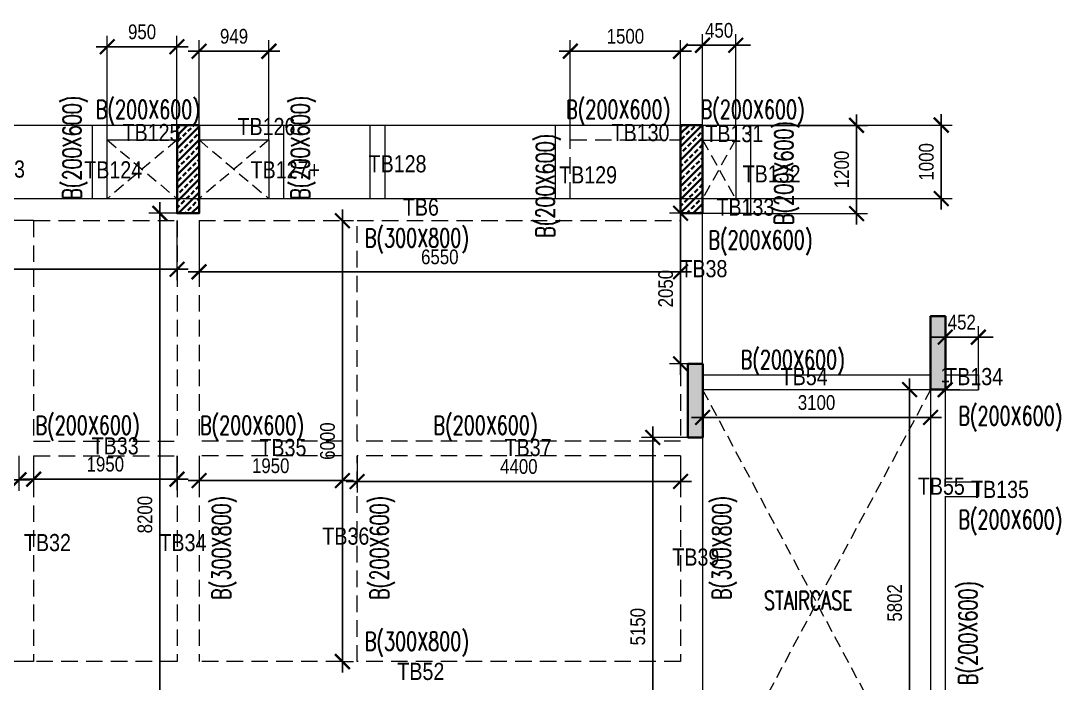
# Model space of a CAD drawing. Header units: millimetres. Extents: x -22 to 58002, y -26 to 25936.
# Drawn here: x 43492 to 57632, y 16086 to 25099 of the extents above; entities that cross this region are included whole.
import ezdxf

# ---------------------------------------------------------------- set-up
doc = ezdxf.new("R2010")
doc.units = ezdxf.units.MM
doc.linetypes.add('DASHED', pattern=[0.75, 0.5, -0.25])
doc.linetypes.add('HIDDEN', pattern=[9.525, 6.35, -3.175])
doc.layers.get('Defpoints').update_dxf_attribs({"color": 1})
for name, color, linetype, lineweight in [('S-BEAM-IDEN', 2, 'Continuous', 9), ('S-COL HATCH', 8, 'Continuous', 35), ('S-COLS', 6, 'Continuous', 35), ('S_FRAMES', 4, 'Continuous', 9), ('STR-CUTOUT', 1, 'Continuous', 13)]:
    doc.layers.add(name, color=color, linetype=linetype, lineweight=lineweight)
doc.styles.add('Dim.s & Anno.(Misc.)', font='ARIALN.TTF')
doc.styles.add('ROMANS', font='romans.shx', dxfattribs={"width": 0.75})
doc.dimstyles.new('A-GFC-100', dxfattribs={"dimscale": 100, "dimtxt": 2, "dimasz": 2, "dimexe": 1.5, "dimexo": 0, "dimgap": 1, "dimtad": 1, "dimdec": 0, "dimdsep": 46, "dimtxsty": 'Dim.s & Anno.(Misc.)', "dimblk": 'ARCHTICK', "dimcen": 0, "dimdle": 1.5, "dimclrd": 256, "dimclre": 8, "dimclrt": 6, "dimazin": 2, "dimtfac": 1, "dimtdec": 0, "dimtix": 1, "dimtmove": 2, "dimatfit": 3, "dimfxl": 1, "dimtolj": 1, "dimlwd": -1, "dimlwe": 9, "dimarcsym": 0})
pattern_1 = [(45, (-615475.9, 133131.74), (-89.802561, 89.802561), []), (45, (-615386.1, 133131.74), (-89.802561, 89.802561), [63.5, -31.75])]

# ---------------------------------------------------------------- blocks, each defined once
blk = doc.blocks.new('COLUMNS_TER')
at = {"layer": 'S-COL HATCH'}
h = blk.add_hatch(dxfattribs=at)
h.set_pattern_fill('ANSI33', color=8, scale=20)
h.set_pattern_definition(pattern_1)
h.paths.add_polyline_path([(40626, 0), (40326, 0), (40326, -1200), (40626, -1200)])
h = blk.add_hatch(dxfattribs=at)
h.set_pattern_fill('ANSI33', color=8, scale=20)
h.set_pattern_definition(pattern_1)
h.paths.add_polyline_path([(47475, 0), (47175, 0), (47175, -1200), (47475, -1200)])
h = blk.add_hatch(color=8, dxfattribs=at)
h.dxf.hatch_style = 1
h.paths.add_polyline_path([(50777, -2600), (50577, -2600), (50577, -3600), (50777, -3600)])
h = blk.add_hatch(color=8, dxfattribs=at)
h.dxf.hatch_style = 1
h.paths.add_polyline_path([(47276, -4250), (47476, -4250), (47476, -3250), (47276, -3250)])
at = {"layer": 'S-COLS'}
for points in [[(40626, 0), (40326, 0), (40326, -1200), (40626, -1200)], [(47475, 0), (47175, 0), (47175, -1200), (47475, -1200)], [(50777, -2600), (50577, -2600), (50577, -3600), (50777, -3600)], [(47276, -3250), (47476, -3250), (47476, -4250), (47276, -4250)]]:
    blk.add_lwpolyline(points, close=True, dxfattribs=at)
blk = doc.blocks.new('_ArchTick')
at = {"color": 0, "linetype": 'ByBlock', "const_width": 0.15}
blk.add_lwpolyline([(-0.5, -0.5), (0.5, 0.5)], dxfattribs=at)
blk = doc.blocks.new('*D147')
at = {"color": 8, "lineweight": 9, "transparency": 16777216}
for p, q in [((39017, 22380), (39017, 21568)), ((45617, 22380), (45617, 21568))]:
    blk.add_line(p, q, dxfattribs=at)
at = {"transparency": 16777216}
blk.add_line((38867, 21718), (45767, 21718), dxfattribs=at)
at = {"layer": 'Defpoints', "color": 0, "transparency": 16777216}
for p in [(39017, 22380), (45617, 22380), (45617, 21718)]:
    blk.add_point(p, dxfattribs=at)
at = {"transparency": 16777216, "xscale": 200, "yscale": 200, "zscale": 200, "rotation": 180}
blk.add_blockref('_ArchTick', (39017, 21718), dxfattribs=at)
at = {"transparency": 16777216, "xscale": 200, "yscale": 200, "zscale": 200}
blk.add_blockref('_ArchTick', (45617, 21718), dxfattribs=at)
at = {"color": 6, "transparency": 16777216, "insert": (42317, 21920), "char_height": 200, "attachment_point": 5, "style": 'Dim.s & Anno.(Misc.)'}
blk.add_mtext('\\A1;6600', dxfattribs=at)
blk = doc.blocks.new('*D148')
at = {"color": 8, "lineweight": 9, "transparency": 16777216}
for p, q in [((45917, 22380), (45917, 21534)), ((52467, 22380), (52467, 21534))]:
    blk.add_line(p, q, dxfattribs=at)
at = {"transparency": 16777216}
blk.add_line((45767, 21684), (52617, 21684), dxfattribs=at)
at = {"layer": 'Defpoints', "color": 0, "transparency": 16777216}
for p in [(45917, 22380), (52467, 22380), (52467, 21684)]:
    blk.add_point(p, dxfattribs=at)
at = {"transparency": 16777216, "xscale": 200, "yscale": 200, "zscale": 200, "rotation": 180}
blk.add_blockref('_ArchTick', (45917, 21684), dxfattribs=at)
at = {"transparency": 16777216, "xscale": 200, "yscale": 200, "zscale": 200}
blk.add_blockref('_ArchTick', (52467, 21684), dxfattribs=at)
at = {"color": 6, "transparency": 16777216, "insert": (49192, 21886), "char_height": 200, "attachment_point": 5, "style": 'Dim.s & Anno.(Misc.)'}
blk.add_mtext('\\A1;6550', dxfattribs=at)
blk = doc.blocks.new('*D172')
at = {"color": 8, "lineweight": 9, "transparency": 16777216}
for p, q in [((55867, 20080), (55867, 19552)), ((52767, 20077), (52767, 19552))]:
    blk.add_line(p, q, dxfattribs=at)
at = {"transparency": 16777216}
blk.add_line((52617, 19702), (56017, 19702), dxfattribs=at)
at = {"layer": 'Defpoints', "color": 0, "transparency": 16777216}
for p in [(55867, 20080), (52767, 20077), (55867, 19702)]:
    blk.add_point(p, dxfattribs=at)
at = {"transparency": 16777216, "xscale": 200, "yscale": 200, "zscale": 200, "rotation": 180}
blk.add_blockref('_ArchTick', (52767, 19702), dxfattribs=at)
at = {"transparency": 16777216, "xscale": 200, "yscale": 200, "zscale": 200}
blk.add_blockref('_ArchTick', (55867, 19702), dxfattribs=at)
at = {"color": 6, "transparency": 16777216, "insert": (54317, 19904), "char_height": 200, "attachment_point": 5, "style": 'Dim.s & Anno.(Misc.)'}
blk.add_mtext('\\A1;3100', dxfattribs=at)
blk = doc.blocks.new('*D173')
at = {"transparency": 16777216}
blk.add_line((55583, 20230), (55583, 14128), dxfattribs=at)
at = {"color": 8, "lineweight": 9, "transparency": 16777216}
for p, q in [((55867, 20080), (55433, 20080)), ((55867, 14278), (55433, 14278))]:
    blk.add_line(p, q, dxfattribs=at)
at = {"layer": 'Defpoints', "color": 0, "transparency": 16777216}
for p in [(55867, 20080), (55583, 14278), (55867, 14278)]:
    blk.add_point(p, dxfattribs=at)
at = {"transparency": 16777216, "xscale": 200, "yscale": 200, "zscale": 200}
for p, rotation in [((55583, 20080), 90), ((55583, 14278), 270)]:
    blk.add_blockref('_ArchTick', p, dxfattribs=dict(at, rotation=rotation))
at = {"color": 6, "transparency": 16777216, "insert": (55380, 17179), "char_height": 200, "attachment_point": 5, "rotation": 90, "style": 'Dim.s & Anno.(Misc.)'}
blk.add_mtext('\\A1;5802', dxfattribs=at)
blk = doc.blocks.new('*D190')
at = {"color": 8, "lineweight": 9, "transparency": 16777216}
for p, q in [((39017, 19180), (39017, 18702)), ((43467, 19180), (43467, 18702))]:
    blk.add_line(p, q, dxfattribs=at)
at = {"transparency": 16777216}
blk.add_line((38867, 18852), (43617, 18852), dxfattribs=at)
at = {"layer": 'Defpoints', "color": 0, "transparency": 16777216}
for p in [(39017, 19180), (43467, 19180), (43467, 18852)]:
    blk.add_point(p, dxfattribs=at)
at = {"transparency": 16777216, "xscale": 200, "yscale": 200, "zscale": 200, "rotation": 180}
blk.add_blockref('_ArchTick', (39017, 18852), dxfattribs=at)
at = {"transparency": 16777216, "xscale": 200, "yscale": 200, "zscale": 200}
blk.add_blockref('_ArchTick', (43467, 18852), dxfattribs=at)
at = {"color": 6, "transparency": 16777216, "insert": (41242, 19054), "char_height": 200, "attachment_point": 5, "style": 'Dim.s & Anno.(Misc.)'}
blk.add_mtext('\\A1;4450', dxfattribs=at)
blk = doc.blocks.new('*D191')
at = {"color": 8, "lineweight": 9, "transparency": 16777216}
for p, q in [((43667, 19180), (43667, 18712)), ((45617, 19180), (45617, 18712))]:
    blk.add_line(p, q, dxfattribs=at)
at = {"transparency": 16777216}
blk.add_line((43517, 18862), (45767, 18862), dxfattribs=at)
at = {"layer": 'Defpoints', "color": 0, "transparency": 16777216}
for p in [(43667, 19180), (45617, 19180), (45617, 18862)]:
    blk.add_point(p, dxfattribs=at)
at = {"transparency": 16777216, "xscale": 200, "yscale": 200, "zscale": 200, "rotation": 180}
blk.add_blockref('_ArchTick', (43667, 18862), dxfattribs=at)
at = {"transparency": 16777216, "xscale": 200, "yscale": 200, "zscale": 200}
blk.add_blockref('_ArchTick', (45617, 18862), dxfattribs=at)
at = {"color": 6, "transparency": 16777216, "insert": (44642, 19065), "char_height": 200, "attachment_point": 5, "style": 'Dim.s & Anno.(Misc.)'}
blk.add_mtext('\\A1;1950', dxfattribs=at)
blk = doc.blocks.new('*D192')
at = {"color": 8, "lineweight": 9, "transparency": 16777216}
for p, q in [((45917, 19180), (45917, 18692)), ((47867, 19181), (47867, 18692))]:
    blk.add_line(p, q, dxfattribs=at)
at = {"transparency": 16777216}
blk.add_line((45767, 18842), (48017, 18842), dxfattribs=at)
at = {"layer": 'Defpoints', "color": 0, "transparency": 16777216}
for p in [(45917, 19180), (47867, 19181), (47867, 18842)]:
    blk.add_point(p, dxfattribs=at)
at = {"transparency": 16777216, "xscale": 200, "yscale": 200, "zscale": 200, "rotation": 180}
blk.add_blockref('_ArchTick', (45917, 18842), dxfattribs=at)
at = {"transparency": 16777216, "xscale": 200, "yscale": 200, "zscale": 200}
blk.add_blockref('_ArchTick', (47867, 18842), dxfattribs=at)
at = {"color": 6, "transparency": 16777216, "insert": (46892, 19044), "char_height": 200, "attachment_point": 5, "style": 'Dim.s & Anno.(Misc.)'}
blk.add_mtext('\\A1;1950', dxfattribs=at)
blk = doc.blocks.new('*D193')
at = {"color": 8, "lineweight": 9, "transparency": 16777216}
for p, q in [((48067, 19181), (48067, 18681)), ((52467, 19180), (52467, 18681))]:
    blk.add_line(p, q, dxfattribs=at)
at = {"transparency": 16777216}
blk.add_line((47917, 18831), (52617, 18831), dxfattribs=at)
at = {"layer": 'Defpoints', "color": 0, "transparency": 16777216}
for p in [(48067, 19181), (52467, 19180), (52467, 18831)]:
    blk.add_point(p, dxfattribs=at)
at = {"transparency": 16777216, "xscale": 200, "yscale": 200, "zscale": 200, "rotation": 180}
blk.add_blockref('_ArchTick', (48067, 18831), dxfattribs=at)
at = {"transparency": 16777216, "xscale": 200, "yscale": 200, "zscale": 200}
blk.add_blockref('_ArchTick', (52467, 18831), dxfattribs=at)
at = {"color": 6, "transparency": 16777216, "insert": (50267, 19034), "char_height": 200, "attachment_point": 5, "style": 'Dim.s & Anno.(Misc.)'}
blk.add_mtext('\\A1;4400', dxfattribs=at)
blk = doc.blocks.new('*D194')
at = {"transparency": 16777216}
blk.add_line((42984, 16230), (42984, 22530), dxfattribs=at)
at = {"color": 8, "lineweight": 9, "transparency": 16777216}
for p, q in [((43667, 22380), (42834, 22380)), ((43667, 16380), (42834, 16380))]:
    blk.add_line(p, q, dxfattribs=at)
at = {"layer": 'Defpoints', "color": 0, "transparency": 16777216}
for p in [(42984, 22380), (43667, 22380), (43667, 16380)]:
    blk.add_point(p, dxfattribs=at)
at = {"transparency": 16777216, "xscale": 200, "yscale": 200, "zscale": 200}
for p, rotation in [((42984, 22380), 90), ((42984, 16380), 270)]:
    blk.add_blockref('_ArchTick', p, dxfattribs=dict(at, rotation=rotation))
at = {"color": 6, "transparency": 16777216, "insert": (42782, 19380), "char_height": 200, "attachment_point": 5, "rotation": 90, "style": 'Dim.s & Anno.(Misc.)'}
blk.add_mtext('\\A1;6000', dxfattribs=at)
blk = doc.blocks.new('*D195')
at = {"transparency": 16777216}
blk.add_line((45383, 22630), (45383, 14130), dxfattribs=at)
at = {"color": 8, "lineweight": 9, "transparency": 16777216}
for p, q in [((45618, 22480), (45233, 22480)), ((45668, 14280), (45233, 14280))]:
    blk.add_line(p, q, dxfattribs=at)
at = {"layer": 'Defpoints', "color": 0, "transparency": 16777216}
for p in [(45618, 22480), (45383, 14280), (45668, 14280)]:
    blk.add_point(p, dxfattribs=at)
at = {"transparency": 16777216, "xscale": 200, "yscale": 200, "zscale": 200}
for p, rotation in [((45383, 22480), 90), ((45383, 14280), 270)]:
    blk.add_blockref('_ArchTick', p, dxfattribs=dict(at, rotation=rotation))
at = {"color": 6, "transparency": 16777216, "insert": (45181, 18380), "char_height": 200, "attachment_point": 5, "rotation": 90, "style": 'Dim.s & Anno.(Misc.)'}
blk.add_mtext('\\A1;8200', dxfattribs=at)
blk = doc.blocks.new('*D196')
at = {"transparency": 16777216}
blk.add_line((47867, 22530), (47867, 16230), dxfattribs=at)
at = {"color": 8, "lineweight": 9, "transparency": 16777216}
for p, q in [((47867, 22380), (48017, 22380)), ((47867, 16380), (48017, 16380))]:
    blk.add_line(p, q, dxfattribs=at)
at = {"layer": 'Defpoints', "color": 0, "transparency": 16777216}
for p in [(47867, 22380), (47867, 16380), (47867, 16380)]:
    blk.add_point(p, dxfattribs=at)
at = {"transparency": 16777216, "xscale": 200, "yscale": 200, "zscale": 200}
for p, rotation in [((47867, 22380), 90), ((47867, 16380), 270)]:
    blk.add_blockref('_ArchTick', p, dxfattribs=dict(at, rotation=rotation))
at = {"color": 6, "transparency": 16777216, "insert": (47665, 19380), "char_height": 200, "attachment_point": 5, "rotation": 90, "style": 'Dim.s & Anno.(Misc.)'}
blk.add_mtext('\\A1;6000', dxfattribs=at)
blk = doc.blocks.new('*D197')
at = {"transparency": 16777216}
blk.add_line((52088, 14130), (52088, 19580), dxfattribs=at)
at = {"color": 8, "lineweight": 9, "transparency": 16777216}
for p, q in [((52568, 19430), (51938, 19430)), ((52569, 14280), (51938, 14280))]:
    blk.add_line(p, q, dxfattribs=at)
at = {"layer": 'Defpoints', "color": 0, "transparency": 16777216}
for p in [(52088, 19430), (52568, 19430), (52569, 14280)]:
    blk.add_point(p, dxfattribs=at)
at = {"transparency": 16777216, "xscale": 200, "yscale": 200, "zscale": 200}
for p, rotation in [((52088, 19430), 90), ((52088, 14280), 270)]:
    blk.add_blockref('_ArchTick', p, dxfattribs=dict(at, rotation=rotation))
at = {"color": 6, "transparency": 16777216, "insert": (51886, 16855), "char_height": 200, "attachment_point": 5, "rotation": 90, "style": 'Dim.s & Anno.(Misc.)'}
blk.add_mtext('\\A1;5150', dxfattribs=at)
blk = doc.blocks.new('*D198')
at = {"transparency": 16777216}
blk.add_line((52467, 20280), (52467, 22630), dxfattribs=at)
at = {"color": 8, "lineweight": 9, "transparency": 16777216}
for p, q in [((52467, 22480), (52317, 22480)), ((52568, 20430), (52317, 20430))]:
    blk.add_line(p, q, dxfattribs=at)
at = {"layer": 'Defpoints', "color": 0, "transparency": 16777216}
for p in [(52467, 22480), (52467, 22480), (52568, 20430)]:
    blk.add_point(p, dxfattribs=at)
at = {"transparency": 16777216, "xscale": 200, "yscale": 200, "zscale": 200}
for p, rotation in [((52467, 22480), 90), ((52467, 20430), 270)]:
    blk.add_blockref('_ArchTick', p, dxfattribs=dict(at, rotation=rotation))
at = {"color": 6, "transparency": 16777216, "insert": (52265, 21455), "char_height": 200, "attachment_point": 5, "rotation": 90, "style": 'Dim.s & Anno.(Misc.)'}
blk.add_mtext('\\A1;2050', dxfattribs=at)
blk = doc.blocks.new('*D206')
at = {"transparency": 16777216}
blk.add_line((56013, 23830), (56013, 22530), dxfattribs=at)
at = {"color": 8, "lineweight": 9, "transparency": 16777216}
for p, q in [((33267, 23680), (56163, 23680)), ((33267, 22680), (56163, 22680))]:
    blk.add_line(p, q, dxfattribs=at)
at = {"layer": 'Defpoints', "color": 0, "transparency": 16777216}
for p in [(33267, 23680), (33267, 22680), (56013, 22680)]:
    blk.add_point(p, dxfattribs=at)
at = {"transparency": 16777216, "xscale": 200, "yscale": 200, "zscale": 200}
for p, rotation in [((56013, 23680), 90), ((56013, 22680), 270)]:
    blk.add_blockref('_ArchTick', p, dxfattribs=dict(at, rotation=rotation))
at = {"color": 6, "transparency": 16777216, "insert": (55811, 23180), "char_height": 200, "attachment_point": 5, "rotation": 90, "style": 'Dim.s & Anno.(Misc.)'}
blk.add_mtext('\\A1;1000', dxfattribs=at)
blk = doc.blocks.new('*D207')
at = {"transparency": 16777216}
blk.add_line((54861, 23826), (54861, 22327), dxfattribs=at)
at = {"color": 8, "lineweight": 9, "transparency": 16777216}
for p, q in [((53417, 23676), (55011, 23676)), ((53417, 22477), (55011, 22477))]:
    blk.add_line(p, q, dxfattribs=at)
at = {"layer": 'Defpoints', "color": 0, "transparency": 16777216}
for p in [(53417, 23676), (53417, 22477), (54861, 22477)]:
    blk.add_point(p, dxfattribs=at)
at = {"transparency": 16777216, "xscale": 200, "yscale": 200, "zscale": 200}
for p, rotation in [((54861, 23676), 90), ((54861, 22477), 270)]:
    blk.add_blockref('_ArchTick', p, dxfattribs=dict(at, rotation=rotation))
at = {"color": 6, "transparency": 16777216, "insert": (54659, 23076), "char_height": 200, "attachment_point": 5, "rotation": 90, "style": 'Dim.s & Anno.(Misc.)'}
blk.add_mtext('\\A1;1200', dxfattribs=at)
blk = doc.blocks.new('*D208')
at = {"color": 8, "lineweight": 9, "transparency": 16777216}
for p, q in [((52767, 23476), (52767, 24916)), ((53217, 23476), (53217, 24916))]:
    blk.add_line(p, q, dxfattribs=at)
at = {"transparency": 16777216}
for p, q in [((52767, 24766), (52567, 24766)), ((52767, 24766), (53217, 24766)), ((53217, 24766), (53417, 24766))]:
    blk.add_line(p, q, dxfattribs=at)
at = {"layer": 'Defpoints', "color": 0, "transparency": 16777216}
for p in [(53217, 24766), (52767, 23476), (53217, 23476)]:
    blk.add_point(p, dxfattribs=at)
at = {"transparency": 16777216, "xscale": 200, "yscale": 200, "zscale": 200}
blk.add_blockref('_ArchTick', (52767, 24766), dxfattribs=at)
at = {"transparency": 16777216, "xscale": 200, "yscale": 200, "zscale": 200, "rotation": 180}
blk.add_blockref('_ArchTick', (53217, 24766), dxfattribs=at)
at = {"color": 6, "transparency": 16777216, "insert": (52992, 24968), "char_height": 200, "attachment_point": 5, "style": 'Dim.s & Anno.(Misc.)'}
blk.add_mtext('\\A1;450', dxfattribs=at)
blk = doc.blocks.new('*D211')
at = {"color": 8, "lineweight": 9, "transparency": 16777216}
for p, q in [((44667, 23479), (44667, 24896)), ((45617, 23479), (45617, 24896))]:
    blk.add_line(p, q, dxfattribs=at)
at = {"transparency": 16777216}
blk.add_line((44517, 24746), (45767, 24746), dxfattribs=at)
at = {"layer": 'Defpoints', "color": 0, "transparency": 16777216}
for p in [(45617, 24746), (44667, 23479), (45617, 23479)]:
    blk.add_point(p, dxfattribs=at)
at = {"transparency": 16777216, "xscale": 200, "yscale": 200, "zscale": 200, "rotation": 180}
blk.add_blockref('_ArchTick', (44667, 24746), dxfattribs=at)
at = {"transparency": 16777216, "xscale": 200, "yscale": 200, "zscale": 200}
blk.add_blockref('_ArchTick', (45617, 24746), dxfattribs=at)
at = {"color": 6, "transparency": 16777216, "insert": (45142, 24948), "char_height": 200, "attachment_point": 5, "style": 'Dim.s & Anno.(Misc.)'}
blk.add_mtext('\\A1;950', dxfattribs=at)
blk = doc.blocks.new('*D212')
at = {"color": 8, "lineweight": 9, "transparency": 16777216}
for p, q in [((45918, 23478), (45918, 24835)), ((46867, 23479), (46867, 24835))]:
    blk.add_line(p, q, dxfattribs=at)
at = {"transparency": 16777216}
blk.add_line((45768, 24685), (47017, 24685), dxfattribs=at)
at = {"layer": 'Defpoints', "color": 0, "transparency": 16777216}
for p in [(46867, 24685), (45918, 23478), (46867, 23479)]:
    blk.add_point(p, dxfattribs=at)
at = {"transparency": 16777216, "xscale": 200, "yscale": 200, "zscale": 200, "rotation": 180}
blk.add_blockref('_ArchTick', (45918, 24685), dxfattribs=at)
at = {"transparency": 16777216, "xscale": 200, "yscale": 200, "zscale": 200}
blk.add_blockref('_ArchTick', (46867, 24685), dxfattribs=at)
at = {"color": 6, "transparency": 16777216, "insert": (46393, 24887), "char_height": 200, "attachment_point": 5, "style": 'Dim.s & Anno.(Misc.)'}
blk.add_mtext('\\A1;949', dxfattribs=at)
blk = doc.blocks.new('*D213')
at = {"color": 8, "lineweight": 9, "transparency": 16777216}
for p, q in [((50967, 23477), (50967, 24835)), ((52467, 23480), (52467, 24835))]:
    blk.add_line(p, q, dxfattribs=at)
at = {"transparency": 16777216}
blk.add_line((50817, 24685), (52617, 24685), dxfattribs=at)
at = {"layer": 'Defpoints', "color": 0, "transparency": 16777216}
for p in [(52467, 24685), (50967, 23477), (52467, 23480)]:
    blk.add_point(p, dxfattribs=at)
at = {"transparency": 16777216, "xscale": 200, "yscale": 200, "zscale": 200, "rotation": 180}
blk.add_blockref('_ArchTick', (50967, 24685), dxfattribs=at)
at = {"transparency": 16777216, "xscale": 200, "yscale": 200, "zscale": 200}
blk.add_blockref('_ArchTick', (52467, 24685), dxfattribs=at)
at = {"color": 6, "transparency": 16777216, "insert": (51717, 24887), "char_height": 200, "attachment_point": 5, "style": 'Dim.s & Anno.(Misc.)'}
blk.add_mtext('\\A1;1500', dxfattribs=at)
blk = doc.blocks.new('*D238')
at = {"color": 8, "lineweight": 9, "transparency": 16777216}
for p, q in [((56067, 20080), (56067, 20230)), ((56068, 20075), (56068, 20230))]:
    blk.add_line(p, q, dxfattribs=at)
at = {"transparency": 16777216}
for p, q in [((56067, 20080), (55867, 20080)), ((56068, 20080), (56067, 20080)), ((56068, 20080), (56268, 20080))]:
    blk.add_line(p, q, dxfattribs=at)
at = {"layer": 'Defpoints', "color": 0, "transparency": 16777216}
for p in [(56067, 20080), (56067, 20080), (56068, 20075)]:
    blk.add_point(p, dxfattribs=at)
at = {"transparency": 16777216, "xscale": 200, "yscale": 200, "zscale": 200}
blk.add_blockref('_ArchTick', (56067, 20080), dxfattribs=at)
at = {"transparency": 16777216, "xscale": 200, "yscale": 200, "zscale": 200, "rotation": 180}
blk.add_blockref('_ArchTick', (56068, 20080), dxfattribs=at)
at = {"color": 6, "transparency": 16777216, "insert": (56068, 20280), "char_height": 200, "attachment_point": 5, "style": 'Dim.s & Anno.(Misc.)'}
blk.add_mtext('\\A1;1', dxfattribs=at)
blk = doc.blocks.new('*D239')
at = {"color": 8, "lineweight": 9, "transparency": 16777216}
for p, q in [((56067, 20079), (56067, 20945)), ((56519, 20080), (56519, 20945))]:
    blk.add_line(p, q, dxfattribs=at)
at = {"transparency": 16777216}
for p, q in [((56067, 20795), (55867, 20795)), ((56067, 20795), (56519, 20795)), ((56519, 20795), (56719, 20795))]:
    blk.add_line(p, q, dxfattribs=at)
at = {"layer": 'Defpoints', "color": 0, "transparency": 16777216}
for p in [(56519, 20795), (56067, 20079), (56519, 20080)]:
    blk.add_point(p, dxfattribs=at)
at = {"transparency": 16777216, "xscale": 200, "yscale": 200, "zscale": 200}
blk.add_blockref('_ArchTick', (56067, 20795), dxfattribs=at)
at = {"transparency": 16777216, "xscale": 200, "yscale": 200, "zscale": 200, "rotation": 180}
blk.add_blockref('_ArchTick', (56519, 20795), dxfattribs=at)
at = {"color": 6, "transparency": 16777216, "insert": (56293, 20997), "char_height": 200, "attachment_point": 5, "style": 'Dim.s & Anno.(Misc.)'}
blk.add_mtext('\\A1;452', dxfattribs=at)

msp = doc.modelspace()

# ---------------------------------------------------------------- linework, layer by layer
at = {"layer": 'S_FRAMES'}
for p, q in [((45917.1, 23679.3), (45917.1, 23679.2)), ((50766.6, 23676.9), (52767.1, 23680.2)), ((50767.1, 22679.9), (50767.1, 23680.2)), ((52767.1, 23680.3), (52767.1, 23680.2)), ((45617.1, 23479.2), (45617.1, 22679.9)), ((45917.1, 23479.2), (45917.1, 22679.9)), ((40667.1, 22679.9), (44467.1, 22679.9)), ((44667.1, 22679.9), (45617.1, 22679.9)), ((45917.1, 22679.9), (46867.1, 22679.9)), ((47067.1, 22679.9), (50867.1, 22679.9)), ((55867.1, 20276.7), (52767.1, 20276.7)), ((56067.1, 20279.9), (56518.9, 20279.9)), ((56518.9, 20279.9), (56519.2, 20079.9)), ((56067.1, 18827.2), (56517.8, 18827.7)), ((56517.8, 18827.7), (56519.2, 18626.8))]:
    msp.add_line(p, q, dxfattribs=at)
at = {"layer": 'S_FRAMES', "linetype": 'DASHED', "ltscale": 450}
for p, q in [((52467.1, 23480.2), (52467.1, 22679.9)), ((51067.1, 22679.9), (52467.1, 22679.9)), ((43667.1, 22379.9), (45617.1, 22379.9)), ((43667.1, 22379.9), (43667.1, 19380)), ((45617.1, 22379.9), (45617.1, 19380)), ((45917.1, 22379.9), (45917.1, 19380)), ((45917.1, 22379.9), (47867.2, 22379.9)), ((47867.2, 19380), (47867.2, 22379.9)), ((48067.2, 22379.9), (52467.1, 22379.9)), ((48067.2, 19380), (48067.2, 22379.9)), ((52467.1, 22379.9), (52467.1, 19380)), ((43667.1, 19380), (45617.1, 19380)), ((47867.2, 19380), (45917.1, 19380)), ((52467.1, 19380), (48067.2, 19380)), ((43667.1, 19180), (45617.1, 19180)), ((43667.1, 19180), (43667.1, 16380)), ((45617.1, 19180), (45617.1, 16380)), ((45917.1, 19180), (45917.1, 16380)), ((47867.2, 19180), (45917.1, 19180)), ((47867.2, 16380), (47867.2, 19181.1)), ((48067.2, 16380), (48067.2, 19181.1)), ((52467.1, 19180), (48067.2, 19180)), ((52467.1, 19180), (52467.1, 16380)), ((45617.1, 16380), (43667.1, 16380)), ((47867.2, 16380), (45917.1, 16380)), ((52467.1, 16380), (48067.2, 16380))]:
    msp.add_line(p, q, dxfattribs=at)
at = {"layer": 'S_FRAMES', "linetype": 'Continuous', "ltscale": 450}
for p, q in [((56067.1, 21080), (55867.1, 21080)), ((55867.1, 21079.8), (55867.1, 20280)), ((56067.1, 21080), (56067.1, 20279.9)), ((52767.1, 20080), (52767.1, 14280)), ((55867.1, 20080), (55867.1, 14277.9)), ((56067.1, 20079.9), (56067.1, 18830)), ((56067.1, 20079.9), (56519.2, 20079.9)), ((55867.1, 20076.7), (52767.1, 20076.7)), ((56067.1, 18630), (56067.1, 13280)), ((56067.1, 18626.8), (56519.2, 18626.8))]:
    msp.add_line(p, q, dxfattribs=at)
at = {"layer": 'S_FRAMES'}
for points in [[(44467.1, 22679.9), (44467.1, 23679.2), (47067.1, 23679.2), (47067.1, 22679.9)], [(48243.1, 22679.9), (48243.1, 23680.1), (48443.1, 23680.1), (48443.1, 22680)], [(52764.5, 23676.9), (53417.3, 23676.5), (53417.3, 22476.5), (52763.9, 22476.5)], [(44667.1, 22679.9), (44667.1, 23479.2), (45617.1, 23479.2)], [(45917.1, 23479.2), (46867.1, 23479.2), (46867.1, 22679.9)], [(52767.1, 20280), (52767.1, 23476.5), (53217.3, 23476.5), (53217.3, 22676.5), (52764.1, 22676.5)]]:
    msp.add_lwpolyline(points, dxfattribs=at)
at = {"layer": 'S_FRAMES', "linetype": 'DASHED', "ltscale": 450}
msp.add_lwpolyline([(50967.1, 22679.9), (50967.1, 23477.3), (52467.1, 23477.3)], dxfattribs=at)
at = {"layer": 'STR-CUTOUT', "color": 1, "linetype": 'HIDDEN', "ltscale": 25}
for p, q in [((45617.2, 23479.2), (44667.2, 22678.9)), ((44667.2, 23479.2), (45617.2, 22678.9)), ((46867.2, 23479.2), (45917.2, 22678.9)), ((45917.2, 23479.2), (46867.2, 22678.9)), ((52765.6, 23479.9), (53214.1, 22679.9)), ((53214.1, 23479.8), (52766.8, 22679.7)), ((52767.2, 20080), (55867.2, 14280)), ((55867.2, 20080), (52767.2, 14280))]:
    msp.add_line(p, q, dxfattribs=at)

# ---------------------------------------------------------------- block references
msp.add_blockref('COLUMNS_TER', (5292.1, 23680.2))

# ---------------------------------------------------------------- texts
at = {"style": 'Dim.s & Anno.(Misc.)'}
for s, p in [('TB126', (46440, 23544)), ('TB125', (44876.4, 23461.8)), ('TB130', (51528.5, 23461.8)), ('TB131', (52804.1, 23448.1)), ('TB123', (42761.3, 22965.2)), ('TB124', (44355.2, 22954.7)), ('TB127+', (46618.3, 22954.7)), ('TB128', (48223, 23037)), ('TB129', (50815.3, 22886.2)), ('TB132', (53311.6, 22899.9)), ('TB6', (48689.4, 22447.7)), ('TB133', (52955, 22447.7)), ('TB38', (52465.1, 21609.9)), ('TB54', (53829.5, 20141.3)), ('TB134', (56067.5, 20141.3)), ('TB33', (44456.6, 19198.3)), ('TB35', (46738.5, 19176.4)), ('TB37', (50073.5, 19176.4)), ('TB55', (55694.5, 18650.5)), ('TB135', (56418.6, 18606.7)), ('TB32', (43535.1, 17883)), ('TB34', (45378.1, 17883)), ('TB36', (47594.2, 17970.7)), ('TB39', (52355.4, 17685.7)), ('TB52', (48614.9, 16130))]:
    msp.add_text(s, height=233.43, dxfattribs=at).set_placement(p)
at = {"layer": 'S-BEAM-IDEN', "color": 1, "style": 'ROMANS', "width": 0.7}
for p in [(44315.6, 22665), (47418.8, 22665), (53997.1, 22320.8), (50752.1, 22148.3), (48495.1, 17220.7), (56501.5, 16062.1)]:
    msp.add_text('B(200X600)', height=250, rotation=90, dxfattribs=at).set_placement(p)
for p in [(44512.4, 23768.6), (50909.3, 23768.6), (52738.4, 23768.6), (52844, 21992.9), (53283.6, 20364.6), (56244, 19599.2), (43691.2, 19470.2), (45927.9, 19470.2), (49104.4, 19470.2), (56244, 18188.8)]:
    msp.add_text('B(200X600)', height=250, dxfattribs=at).set_placement(p)
at = {"layer": 'S-BEAM-IDEN', "color": 3, "style": 'ROMANS', "width": 0.7}
for s, p in [('B(300X800)', (48171.2, 22020.2)), ('STAIRCASE', (53601.3, 17087.2)), ('STAIRCASE', (53601.3, 17086.1)), ('B(300X800)', (48171.2, 16532.3))]:
    msp.add_text(s, height=250, dxfattribs=at).set_placement(p)
for p in [(46345.1, 17220.7), (53150.7, 17220.7)]:
    msp.add_text('B(300X800)', height=250, rotation=90, dxfattribs=at).set_placement(p)

# ---------------------------------------------------------------- dimensions: what is measured, and where the dimension line sits
for base, p1, p2, picture, middle in [((45617.2, 24745.9), (44667.2, 23479.2), (45617.2, 23479.2), '*D211', (45142.2, 24948.1)), ((53217.3, 24765.9), (52767.1, 23476.5), (53217.3, 23476.5), '*D208', (52992.2, 24968)), ((46867.1, 24685.1), (45918.1, 23478.4), (46867.1, 23479.1), '*D212', (46392.6, 24887.2)), ((52467.1, 24684.8), (50967.1, 23477.3), (52467.1, 23480.2), '*D213', (51717.1, 24886.9)), ((45617.1, 21717.7), (39017.1, 22379.9), (45617.1, 22379.9), '*D147', (42317.1, 21919.8)), ((52467.1, 21683.8), (45917.1, 22379.9), (52467.1, 22379.9), '*D148', (49192.1, 21885.9)), ((56519.2, 20795.3), (56067.1, 20078.9), (56519.2, 20079.9), '*D239', (56293.2, 20997.4)), ((56067.1, 20079.9), (56068.1, 20075.5), (56067.1, 20079.9), '*D238', (56067.6, 20280.3)), ((55867.2, 19701.8), (52767.1, 20076.7), (55867.2, 20080), '*D172', (54317.1, 19903.9)), ((43467.1, 18852.3), (39017.1, 19180), (43467.1, 19180), '*D190', (41242.1, 19054.4)), ((45617.1, 18862.5), (43667.1, 19180), (45617.1, 19180), '*D191', (44642.1, 19064.6)), ((47867.2, 18841.6), (45917.1, 19180), (47867.2, 19181.1), '*D192', (46892.1, 19043.7)), ((52467.1, 18831.5), (48067.2, 19181.1), (52467.1, 19180), '*D193', (50267.1, 19033.6))]:
    dim = msp.add_linear_dim(base=base, p1=p1, p2=p2, dimstyle='A-GFC-100')
    dim.commit()
    dim.dimension.update_dxf_attribs({"geometry": picture, "text_midpoint": middle})
for base, p1, p2, picture, middle in [((56013.4, 22679.9), (33267.1, 23680.2), (33267.1, 22679.9), '*D206', (55811.3, 23180.1)), ((54861, 22476.5), (53417.3, 23676.5), (53417.3, 22476.5), '*D207', (54658.8, 23076.5)), ((45383, 14280), (45618.1, 22480.2), (45668, 14280), '*D195', (45180.9, 18380.1)), ((52467.1, 22480.2), (52568, 20429.9), (52467.1, 22480.2), '*D198', (52265, 21455.1)), ((42984.1, 22379.9), (43667.1, 16380), (43667.1, 22379.9), '*D194', (42781.9, 19380)), ((47867.2, 16380), (47867.2, 22379.9), (47867.2, 16380), '*D196', (47665, 19380)), ((55582.6, 14277.9), (55867.1, 20080), (55867.1, 14277.9), '*D173', (55380.4, 17178.9)), ((52088.0867, 19429.9673), (52568.5803, 14279.5315), (52568.0104, 19429.9673), '*D197', (51885.9721, 16854.7494))]:
    dim = msp.add_linear_dim(base=base, p1=p1, p2=p2, angle=90, dimstyle='A-GFC-100')
    dim.commit()
    dim.dimension.update_dxf_attribs({"geometry": picture, "text_midpoint": middle})

doc.saveas('drawing.dxf')
